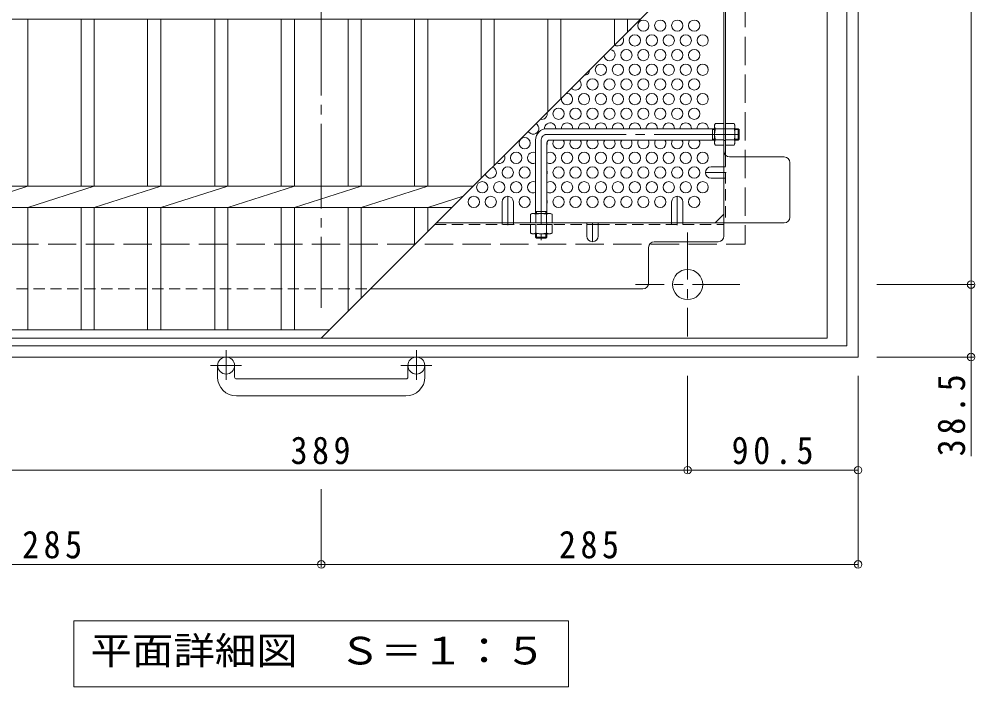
# Model space of a CAD drawing. Units: millimetres at full size, sheet at 1:5. Extents: x -1338 to 1343, y -985 to 902.
# Drawn here: x -798 to -290, y -31 to 324 of the extents above; entities that cross this region are included whole.
import ezdxf
from ezdxf.enums import TextEntityAlignment as Align

# ---------------------------------------------------------------- set-up
doc = ezdxf.new("R2010")
doc.units = ezdxf.units.MM
doc.header["$LTSCALE"] = 5
doc.header["$PDMODE"] = 32
doc.header["$PDSIZE"] = 4
for name, pattern in [('CHAIN1', [8, 5, -1, 1, -1]), ('CHAIN2', [12, 9, -1, 1, -1]), ('DASHED1', [1.8, 1.2, -0.6]), ('DASHED3', [4, 3, -1])]:
    doc.linetypes.add(name, pattern=pattern)
for name, color, linetype, lineweight in [('5-1', 3, 'Continuous', 9), ('5-2', 3, 'Continuous', 9), ('5-4', 7, 'Continuous', 9), ('5-5', 7, 'Continuous', 9), ('5-6', 2, 'Continuous', 9), ('5-7', 6, 'Continuous', 5), ('5-8', 2, 'Continuous', 9), ('5-B', 2, 'Continuous', 9)]:
    doc.layers.add(name, color=color, linetype=linetype, lineweight=lineweight)
doc.styles.add('ＭＳ ゴシック', font='')
doc.styles.get('ＭＳ ゴシック').set_extended_font_data('MS Gothic')

msp = doc.modelspace()

# ---------------------------------------------------------------- linework, layer by layer
at = {"layer": '5-1', "color": 2}
for p, q in [((-352.5, 714.373), (-352.5, 144.372)), ((-358.5, 708.372), (-358.5, 150.373)), ((-916.5, 150.373), (-358.5, 150.373)), ((-922.5, 144.372), (-352.5, 144.372)), ((-692.5, 133.771), (-692.5, 139.872)), ((-683.5, 133.771), (-683.5, 139.872)), ((-591.5, 133.771), (-591.5, 139.872)), ((-582.5, 133.771), (-582.5, 139.872)), ((-682.5, 132.771), (-592.5, 132.771)), ((-592.5, 123.771), (-682.5, 123.771))]:
    msp.add_line(p, q, dxfattribs=at)
at = {"layer": '5-1', "color": 2, "linetype": 'DASHED3'}
for p in [(-412.499, 654.373), (-862.5, 204.372)]:
    msp.add_line(p, (-412.499, 204.372), dxfattribs=at)
at = {"layer": '5-1'}
for p, q in [((-428.7, 265.569), (-517.7, 265.569)), ((-429.7, 259.569), (-429.7, 265.569)), ((-429.7, 265.069), (-428.7, 265.069)), ((-416.2, 265.569), (-417.9, 265.569)), ((-417.9, 265.069), (-415.7, 265.069)), ((-416.2, 259.569), (-416.2, 265.569)), ((-416.2, 265.569), (-415.7, 265.069)), ((-415.7, 260.069), (-415.7, 265.069)), ((-523.7, 259.569), (-523.7, 220.569)), ((-428.7, 259.569), (-516.2, 259.569)), ((-429.7, 260.069), (-428.7, 260.069)), ((-417.9, 260.069), (-415.7, 260.069)), ((-416.2, 259.569), (-417.9, 259.569)), ((-416.2, 259.569), (-415.7, 260.069)), ((-517.7, 258.069), (-517.7, 220.569)), ((-523.7, 221.569), (-517.7, 221.569)), ((-523.2, 221.569), (-523.2, 220.569)), ((-518.2, 221.569), (-518.2, 220.569))]:
    msp.add_line(p, q, dxfattribs=at)
at = {"layer": '5-1', "linetype": 'CHAIN2'}
for p, q in [((-520.7, 259.569), (-520.7, 206.337)), ((-415.7, 262.569), (-517.7, 262.569))]:
    msp.add_line(p, q, dxfattribs=at)
at = {"layer": '5-1', "linetype": 'DASHED1'}
for p, q in [((-523.7, 208.069), (-523.7, 209.769)), ((-523.7, 208.069), (-517.7, 208.069)), ((-523.7, 208.069), (-523.2, 207.569)), ((-523.2, 209.769), (-523.2, 207.569)), ((-518.2, 209.769), (-518.2, 207.569)), ((-517.7, 208.069), (-518.2, 207.569)), ((-517.7, 208.069), (-517.7, 209.769)), ((-523.2, 207.569), (-518.2, 207.569))]:
    msp.add_line(p, q, dxfattribs=at)
at = {"layer": '5-1', "color": 2, "linetype": 'CHAIN1'}
for p, q in [((-443, 210.508), (-443, 155.235)), ((-415.364, 182.872), (-470.637, 182.872)), ((-688, 147.978), (-688, 132.382)), ((-587, 147.978), (-587, 132.382)), ((-679.837, 139.872), (-696.244, 139.872)), ((-578.837, 139.872), (-595.244, 139.872))]:
    msp.add_line(p, q, dxfattribs=at)
at = {"layer": '5-1', "color": 2}
for centre, radius in [((-443, 182.872), 8), ((-688, 139.872), 4.5), ((-587, 139.872), 4.5)]:
    msp.add_circle(centre, radius, dxfattribs=at)
at = {"layer": '5-1'}
for centre, radius in [((-517.7, 259.569), 6), ((-516.2, 258.069), 1.5)]:
    msp.add_arc(centre, radius, 90, 180, dxfattribs=at)
at = {"layer": '5-1', "linetype": 'CHAIN2'}
msp.add_arc((-517.7, 259.569), 3, 90, 180, dxfattribs=at)
at = {"layer": '5-1', "color": 2}
for centre, radius, start, end in [((-682.5, 133.771), 10, 180, 270), ((-682.5, 133.771), 1, 180, 270), ((-592.5, 133.771), 10, 270, 0), ((-592.5, 133.771), 1, 270, 0)]:
    msp.add_arc(centre, radius, start, end, dxfattribs=at)
at = {"layer": '5-2'}
for p, q in [((-369, 154.372), (-369, 704.372)), ((-637.5, 154.372), (-369, 422.872)), ((-906, 323.722), (-468.15, 323.722)), ((-793.25, 235.022), (-793.25, 323.722)), ((-764.95, 235.022), (-764.95, 323.722)), ((-757.95, 235.022), (-757.95, 323.722)), ((-729.65, 235.022), (-729.65, 323.722)), ((-722.65, 235.022), (-722.65, 323.722)), ((-694.05, 235.022), (-694.05, 323.722)), ((-687.05, 235.022), (-687.05, 323.722)), ((-658.75, 235.022), (-658.75, 323.722)), ((-651.75, 235.022), (-651.75, 323.722)), ((-623.25, 235.022), (-623.25, 323.722)), ((-616.25, 235.022), (-616.25, 323.722)), ((-587.95, 235.022), (-587.95, 323.722)), ((-580.95, 235.022), (-580.95, 323.722)), ((-552.65, 239.222), (-552.65, 323.722)), ((-545.65, 246.222), (-545.65, 323.722)), ((-517.25, 274.622), (-517.25, 323.722)), ((-510.25, 281.622), (-510.25, 323.722)), ((-481.85, 310.022), (-481.85, 323.722)), ((-474.85, 317.022), (-474.85, 323.722)), ((-906, 235.022), (-556.85, 235.022)), ((-828.55, 223.723), (-793.25, 235.022)), ((-793.25, 223.723), (-757.95, 235.022)), ((-757.95, 223.723), (-722.65, 235.022)), ((-722.65, 223.723), (-687.05, 235.022)), ((-687.051, 223.723), (-651.751, 235.022)), ((-651.751, 223.723), (-616.251, 235.022)), ((-616.251, 223.723), (-580.951, 235.022)), ((-580.951, 223.723), (-562.122, 229.75)), ((-906, 223.722), (-568.15, 223.722)), ((-793.25, 158.872), (-793.25, 223.722)), ((-764.95, 158.872), (-764.95, 223.722)), ((-757.95, 158.872), (-757.95, 223.722)), ((-729.65, 158.872), (-729.65, 223.722)), ((-722.65, 158.872), (-722.65, 223.722)), ((-694.05, 158.872), (-694.05, 223.722)), ((-687.05, 158.872), (-687.05, 223.722)), ((-658.75, 158.872), (-658.75, 223.722)), ((-651.75, 158.872), (-651.75, 223.722)), ((-623.25, 168.622), (-623.25, 223.722)), ((-616.25, 175.622), (-616.25, 223.722)), ((-587.95, 203.922), (-587.95, 223.722)), ((-580.95, 210.922), (-580.95, 223.722)), ((-633, 158.872), (-906, 158.872)), ((-369, 154.372), (-906, 154.372))]:
    msp.add_line(p, q, dxfattribs=at)
at = {"layer": '5-4'}
for p, q in [((-292.5, 675.873), (-292.5, 182.871)), ((-291, 182.871), (-342.5, 182.871)), ((-292.5, 182.871), (-292.5, 144.372)), ((-291, 144.372), (-342.5, 144.372)), ((-292.5, 144.372), (-292.5, 91.747)), ((-443, 82.872), (-443, 134.372)), ((-352.5, 32.872), (-352.5, 134.372)), ((-832, 84.372), (-443, 84.372)), ((-443, 84.372), (-352.5, 84.372)), ((-637.5, 32.872), (-637.5, 74.372)), ((-922.5, 34.372), (-637.5, 34.372)), ((-637.5, 34.372), (-352.5, 34.372))]:
    msp.add_line(p, q, dxfattribs=at)
for p in [(-292.5, 182.871), (-292.5, 144.372), (-443, 84.372), (-352.5, 84.372), (-637.5, 34.372), (-352.5, 34.372)]:
    msp.add_point(p, dxfattribs=at)
at = {"layer": '5-5'}
for p, q in [((-768.75, 4.372), (-768.75, -30.628)), ((-768.75, 4.372), (-506.25, 4.372)), ((-506.25, 4.372), (-506.25, -30.628)), ((-768.75, -30.628), (-506.25, -30.628))]:
    msp.add_line(p, q, dxfattribs=at)
at = {"layer": '5-6'}
for centre in [(-466.5, 320.253), (-457.5, 320.253), (-448.5, 320.253), (-439.5, 320.253), (-471, 312.459), (-462, 312.459), (-453, 312.459), (-444, 312.459), (-435, 312.459), (-475.5, 304.665), (-466.5, 304.665), (-457.5, 304.665), (-448.5, 304.665), (-439.5, 304.665), (-489, 296.871), (-480, 296.871), (-471, 296.871), (-462, 296.871), (-453, 296.871), (-444, 296.871), (-435, 296.871), (-493.5, 289.076), (-484.5, 289.076), (-475.5, 289.076), (-466.5, 289.076), (-457.5, 289.076), (-448.5, 289.076), (-439.5, 289.076), (-498, 281.282), (-489, 281.282), (-480, 281.282), (-471, 281.282), (-462, 281.282), (-453, 281.282), (-444, 281.282), (-435, 281.282), (-511.5, 273.488), (-502.5, 273.488), (-493.5, 273.488), (-484.5, 273.488), (-475.5, 273.488), (-466.5, 273.488), (-457.5, 273.488), (-448.5, 273.488), (-439.5, 273.488), (-529.5, 257.899), (-534, 250.105), (-507, 250.105), (-498, 250.105), (-489, 250.105), (-480, 250.105), (-471, 250.105), (-462, 250.105), (-453, 250.105), (-444, 250.105), (-435, 250.105), (-538.5, 242.311), (-529.5, 242.311), (-511.5, 242.311), (-502.5, 242.311), (-493.5, 242.311), (-484.5, 242.311), (-475.5, 242.311), (-466.5, 242.311), (-457.5, 242.311), (-448.5, 242.311), (-439.5, 242.311), (-552, 234.517), (-543, 234.517), (-534, 234.517), (-507, 234.517), (-498, 234.517), (-489, 234.517), (-480, 234.517), (-471, 234.517), (-462, 234.517), (-453, 234.517), (-444, 234.517), (-435, 234.517), (-556.5, 226.723), (-547.5, 226.723), (-529.5, 226.723), (-511.5, 226.723), (-502.5, 226.723), (-493.5, 226.723), (-484.5, 226.723), (-475.5, 226.723), (-466.5, 226.723), (-457.5, 226.723), (-439.5, 226.723)]:
    msp.add_circle(centre, 3, dxfattribs=at)
for centre, start, end in [((-475.5, 320.253), 291.16502, 338.83498), ((-480, 312.459), 232.94694, 37.05306), ((-484.5, 304.665), 185.34219, 84.65781), ((-498, 296.871), 269.96398, 0.03602), ((-502.5, 289.076), 220.99778, 49.00222), ((-507, 281.282), 167.19365, 102.80635), ((-520.5, 273.488), 254.90815, 15.09185), ((-525, 265.694), 208.8683, 61.1317), ((-516, 265.694), 357.61786, 185.06075), ((-507, 265.694), 357.61786, 182.38214), ((-498, 265.694), 357.61786, 182.38214), ((-489, 265.694), 357.61786, 182.38214), ((-480, 265.694), 357.61786, 182.38214), ((-471, 265.694), 357.61786, 182.38214), ((-462, 265.694), 357.61786, 182.38214), ((-453, 265.694), 357.61786, 182.38214), ((-444, 265.694), 357.61786, 182.38214), ((-435, 265.694), 357.61786, 182.38214), ((-511.5, 257.899), 146.18508, 33.81492), ((-502.5, 257.899), 146.18508, 33.81492), ((-493.5, 257.899), 146.18508, 33.81492), ((-484.5, 257.899), 146.18508, 33.81492), ((-475.5, 257.899), 146.18508, 33.81492), ((-466.5, 257.899), 146.18508, 33.81492), ((-457.5, 257.899), 146.18508, 33.81492), ((-448.5, 257.899), 146.18508, 33.81492), ((-439.5, 257.899), 146.18508, 33.81492), ((-520.5, 257.899), 338.96053, 14.11906), ((-543, 250.105), 241.89148, 28.10852), ((-525, 250.105), 64.32071, 295.67929), ((-516, 250.105), 235.48189, 124.51811), ((-547.5, 242.311), 195.92873, 74.07127), ((-520.5, 242.311), 338.96053, 21.03947), ((-525, 234.517), 64.32071, 295.67929), ((-516, 234.517), 235.48189, 124.51811), ((-520.5, 226.723), 338.96053, 21.03947)]:
    msp.add_arc(centre, 3, start, end, dxfattribs=at)
at = {"layer": '5-7', "color": 2, "linetype": 'CHAIN2', "lineweight": 9}
msp.add_line((-637.5, 688.176), (-637.5, 170.569), dxfattribs=at)
at = {"layer": '5-7', "color": 2, "lineweight": 9}
for p, q in [((-423.7, 208.569), (-423.7, 368.173)), ((-422.9, 251.53), (-422.9, 368.973)), ((-391.696, 250.57), (-420.7, 250.57)), ((-388.696, 218.569), (-388.696, 247.57)), ((-428.312, 215.569), (-423.7, 220.181)), ((-576.303, 215.569), (-391.696, 215.569)), ((-496.5, 214.769), (-490.5, 214.769)), ((-460.701, 205.569), (-426.7, 205.569)), ((-463.701, 183.569), (-463.701, 202.569)), ((-611.303, 180.569), (-466.701, 180.569))]:
    msp.add_line(p, q, dxfattribs=at)
at = {"layer": '5-7', "color": 2, "linetype": 'DASHED1', "lineweight": 9}
for p, q in [((-422.9, 265.569), (-423.7, 265.569)), ((-422.9, 259.369), (-423.7, 259.369)), ((-422.9, 251.53), (-422.9, 215.564)), ((-423.7, 245.311), (-422.9, 245.311)), ((-423.7, 239.311), (-422.9, 239.311)), ((-577.103, 214.769), (-496.5, 214.769)), ((-541.5, 215.569), (-541.5, 214.769)), ((-535.5, 215.569), (-535.5, 214.769)), ((-517.7, 215.569), (-517.7, 214.769)), ((-490.5, 214.769), (-423.7, 214.769)), ((-451.5, 215.569), (-451.5, 214.769)), ((-445.5, 215.569), (-445.5, 214.769)), ((-808.299, 180.569), (-611.303, 180.569))]:
    msp.add_line(p, q, dxfattribs=at)
at = {"layer": '5-7', "color": 2, "lineweight": 9}
for centre, start, end in [((-420.7, 253.57), 180, 270), ((-391.696, 247.57), 0, 90), ((-391.696, 218.569), 270, 0), ((-426.7, 208.569), 270, 0), ((-460.701, 202.569), 90, 180), ((-466.701, 183.569), 270, 0)]:
    msp.add_arc(centre, 3, start, end, dxfattribs=at)
at = {"layer": '5-8'}
for p, q in [((-430.5, 245.311), (-423.7, 245.311)), ((-430.5, 239.311), (-423.7, 239.311)), ((-541.5, 226.719), (-541.5, 215.569)), ((-535.5, 226.719), (-535.5, 215.569)), ((-451.5, 226.719), (-451.5, 215.569)), ((-445.5, 226.719), (-445.5, 215.569)), ((-496.5, 208.569), (-496.5, 215.569)), ((-490.5, 208.569), (-490.5, 215.569))]:
    msp.add_line(p, q, dxfattribs=at)
at = {"layer": '5-8', "linetype": 'CHAIN1'}
for p, q in [((-422.5, 242.311), (-433.5, 242.311)), ((-538.5, 214.369), (-538.5, 229.719)), ((-448.5, 214.369), (-448.5, 229.719)), ((-493.5, 215.569), (-493.5, 205.569))]:
    msp.add_line(p, q, dxfattribs=at)
at = {"layer": '5-8'}
for centre, start, end in [((-430.5, 242.311), 90, 270), ((-538.5, 226.719), 0, 180), ((-448.5, 226.719), 0, 180), ((-493.5, 208.569), 180, 0)]:
    msp.add_arc(centre, 3, start, end, dxfattribs=at)
at = {"layer": '5-B'}
for p, q in [((-428.7, 267.569), (-428.267, 268.319)), ((-428.7, 257.569), (-428.7, 267.569)), ((-423.7, 268.319), (-428.267, 268.319)), ((-428.267, 265.432), (-423.7, 265.432)), ((-423.7, 256.819), (-423.7, 268.319)), ((-422.9, 256.819), (-422.9, 268.319)), ((-422.9, 268.319), (-418.333, 268.319)), ((-418.333, 265.432), (-422.9, 265.432)), ((-417.9, 267.569), (-418.333, 268.319)), ((-417.9, 257.569), (-417.9, 267.569)), ((-428.267, 259.706), (-423.7, 259.706)), ((-418.333, 259.706), (-422.9, 259.706)), ((-428.7, 257.569), (-428.267, 256.819)), ((-423.7, 256.819), (-428.267, 256.819)), ((-422.9, 256.819), (-418.333, 256.819)), ((-417.9, 257.569), (-418.333, 256.819)), ((-525.7, 220.569), (-526.45, 220.136)), ((-526.45, 215.569), (-526.45, 220.136)), ((-525.7, 220.569), (-515.7, 220.569)), ((-523.563, 220.136), (-523.563, 215.569)), ((-517.837, 220.136), (-517.837, 215.569)), ((-515.7, 220.569), (-514.95, 220.136)), ((-514.95, 215.569), (-514.95, 220.136)), ((-526.45, 215.569), (-514.95, 215.569))]:
    msp.add_line(p, q, dxfattribs=at)
at = {"layer": '5-B', "linetype": 'DASHED1'}
for p, q in [((-514.95, 214.769), (-526.45, 214.769)), ((-526.45, 214.769), (-526.45, 210.202)), ((-523.563, 210.202), (-523.563, 214.769)), ((-517.837, 210.202), (-517.837, 214.769)), ((-514.95, 214.769), (-514.95, 210.202)), ((-525.7, 209.769), (-526.45, 210.202)), ((-515.7, 209.769), (-525.7, 209.769)), ((-515.7, 209.769), (-514.95, 210.202))]:
    msp.add_line(p, q, dxfattribs=at)
at = {"layer": '5-B'}
for centre, radius, start, end in [((-425.418, 266.674), 3.29, 149.99998, 176.07924), ((-425.965, 266.909), 2.735, 180.2103, 212.68507), ((-419.017, 262.569), 9.683, 162.79973, 197.20026), ((-421.182, 266.674), 3.29, 3.92076, 30.00002), ((-420.635, 266.909), 2.735, 327.31493, 359.7897), ((-427.583, 262.569), 9.683, 342.79974, 17.20027), ((-425.965, 258.229), 2.735, 147.31491, 179.78969), ((-420.635, 258.229), 2.735, 0.21031, 32.68509), ((-425.418, 258.464), 3.29, 183.92075, 210), ((-421.182, 258.464), 3.29, 330, 356.07925), ((-524.805, 217.287), 3.29, 93.92075, 120), ((-525.04, 217.834), 2.735, 57.31491, 89.78969), ((-520.7, 210.886), 9.683, 72.79973, 107.20026), ((-516.36, 217.834), 2.735, 90.2103, 122.68507), ((-516.595, 217.287), 3.29, 59.99998, 86.07924)]:
    msp.add_arc(centre, radius, start, end, dxfattribs=at)
at = {"layer": '5-B', "linetype": 'DASHED1'}
for centre, radius, start, end in [((-524.805, 213.051), 3.29, 239.99998, 266.07924), ((-525.04, 212.504), 2.735, 270.2103, 302.68507), ((-520.7, 219.452), 9.683, 252.79973, 287.20026), ((-516.36, 212.504), 2.735, 237.31491, 269.78969), ((-516.595, 213.051), 3.29, 273.92075, 300)]:
    msp.add_arc(centre, radius, start, end, dxfattribs=at)

# ---------------------------------------------------------------- texts
at = {"layer": '5-4', "color": 2, "insert": (-295.5, 91.747), "char_height": 14.66, "attachment_point": 7, "rotation": 90, "style": 'ＭＳ ゴシック'}
msp.add_mtext('\\T1.28;\\W0.9;38.5', dxfattribs=at)
at = {"layer": '5-4', "color": 2, "char_height": 14.66, "attachment_point": 7, "style": 'ＭＳ ゴシック'}
for s, insert in [('\\T1.27;\\W0.9;389', (-653.75, 87.372)), ('\\T1.28;\\W0.9;90.5', (-419.625, 87.372)), ('\\T1.27;\\W0.9;285', (-796.25, 37.372)), ('\\T1.27;\\W0.9;285', (-511.25, 37.372))]:
    msp.add_mtext(s, dxfattribs=dict(at, insert=insert))
at = {"layer": '5-5', "color": 2, "style": 'ＭＳ ゴシック', "width": 1.1}
msp.add_text('平面詳細図\u3000Ｓ＝１：５', height=14.66, dxfattribs=at).set_placement((-760, -23.128), align=Align.BOTTOM_LEFT)

doc.saveas('drawing.dxf')
